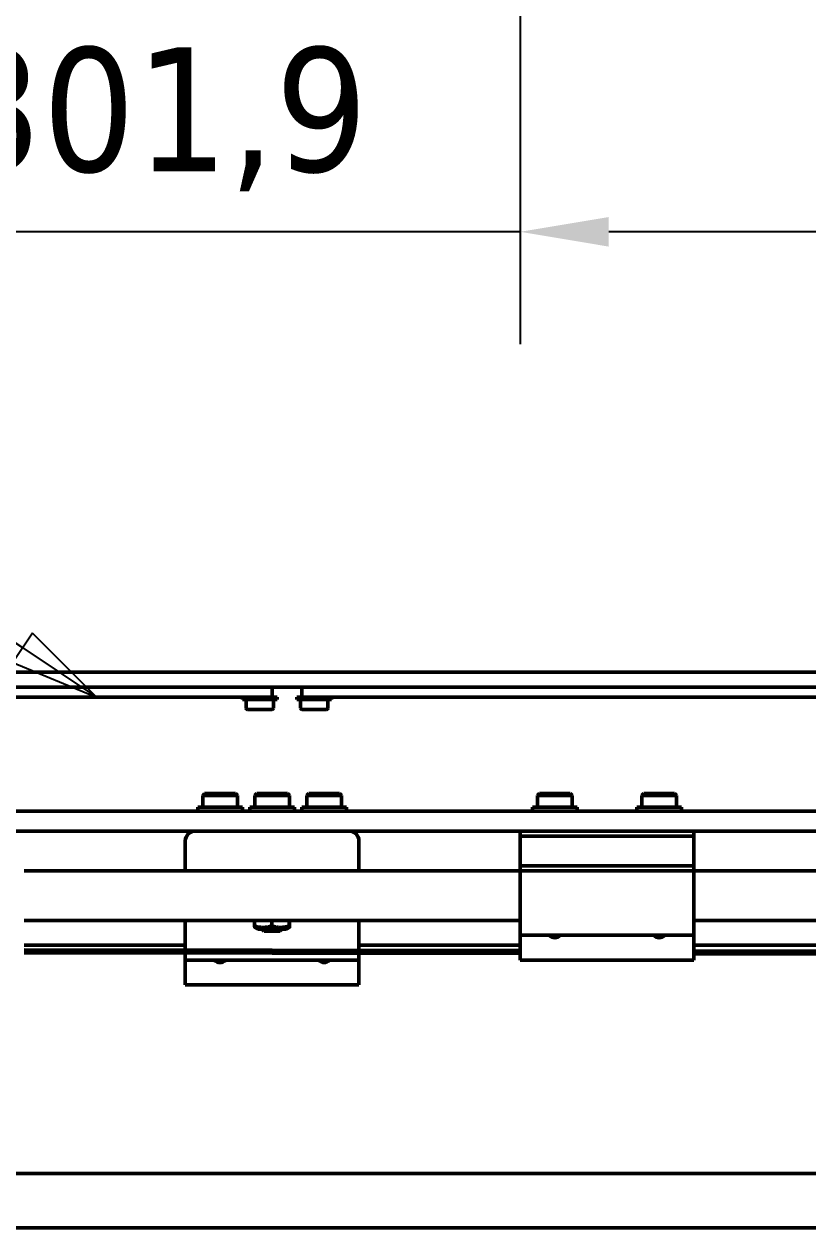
# Model space of a CAD drawing. Header units: millimetres. Extents: x -2685 to 3000, y -4484 to 2121.
# Drawn here: x 686.1 to 844.1, y 1097.7 to 1340.4 of the extents above; entities that cross this region are included whole.
import ezdxf

# ---------------------------------------------------------------- set-up
doc = ezdxf.new("R2010")
doc.units = ezdxf.units.MM
doc.header["$LTSCALE"] = 7.142857
for name, color, linetype, lineweight in [('Dimension (ISO)', 7, 'Continuous', 25), ('Symbol (ISO)', 7, 'Continuous', 25), ('Visible (ISO)', 7, 'Continuous', 50)]:
    doc.layers.add(name, color=color, linetype=linetype, lineweight=lineweight)
doc.styles.add('Note Text (ISO)', font='tahoma.ttf')
doc.dimstyles.new('Default - Method 1b (ISO)', dxfattribs={"dimscale": 7.142857, "dimtxt": 3.5, "dimasz": 2.5, "dimexe": 3.175, "dimexo": 0, "dimgap": 0.762, "dimtad": 1, "dimtoh": 1, "dimrnd": 1e-08, "dimtxsty": 'Note Text (ISO)', "dimcen": 0.09, "dimdle": 10, "dimclrd": 256, "dimclre": 256, "dimclrt": 256, "dimazin": 2, "dimtfac": 1, "dimtmove": 0, "dimatfit": 3, "dimfxl": 0, "dimtolj": 1, "dimlwd": -1, "dimlwe": -1, "dimarcsym": 0})

# ---------------------------------------------------------------- blocks, each defined once
blk = doc.blocks.new('Balloon28')
at = {"layer": 'Symbol (ISO)'}
for p, q in [((77.892, 187.414), (75.106, 187.414)), ((96.017, 170.048), (82.241, 179.257)), ((77.892, 176.914), (75.106, 176.914)), ((96.295, 170.464), (95.739, 169.632)), ((98.095, 168.659), (96.295, 170.464)), ((96.017, 170.048), (98.095, 168.659)), ((95.739, 169.632), (98.095, 168.659))]:
    blk.add_line(p, q, dxfattribs=at)
at = {"layer": 'Symbol (ISO)', "flags": 128}
blk.add_lwpolyline([(95.739, 169.632), (98.095, 168.659)], dxfattribs=at)
at = {"layer": 'Symbol (ISO)'}
for centre, start, end in [((75.106, 182.164), 90, 270), ((77.892, 182.164), 270, 90)]:
    blk.add_arc(centre, 5.25, start, end, dxfattribs=at)
blk.add_solid([(95.739, 169.632), (98.095, 168.659), (96.295, 170.464), (95.739, 169.632)], dxfattribs=at)
at = {"layer": 'Symbol (ISO)', "insert": (76.499, 182.201), "char_height": 3.5, "attachment_point": 5, "style": 'Note Text (ISO)'}
blk.add_mtext('1007', dxfattribs=at)
blk = doc.blocks.new('*D39')
at = {"layer": 'Defpoints', "color": 0}
for p in [(786.11, 1500.18), (1088.03, 1480.18), (1088.03, 1298.5)]:
    blk.add_point(p, dxfattribs=at)
at = {"layer": 'Dimension (ISO)'}
for p, q in [((786.11, 1500.18), (786.11, 1275.82)), ((1088.03, 1480.18), (1088.03, 1275.82)), ((786.11, 1298.5), (665.59, 1298.5)), ((1070.17, 1298.5), (803.97, 1298.5))]:
    blk.add_line(p, q, dxfattribs=at)
for points in [[(803.97, 1301.48), (803.97, 1295.52), (786.11, 1298.5)], [(1070.17, 1301.48), (1070.17, 1295.52), (1088.03, 1298.5)]]:
    blk.add_solid(points, dxfattribs=at)
at = {"layer": 'Dimension (ISO)', "insert": (671.03, 1335.67), "char_height": 25, "attachment_point": 1, "style": 'Note Text (ISO)'}
blk.add_mtext('\\A1;301,9', dxfattribs=at)

msp = doc.modelspace()

# ---------------------------------------------------------------- linework, layer by layer
at = {"layer": 'Visible (ISO)'}
for p, q in [((516.112, 1209.705), (956.112, 1209.705)), ((516.112, 1206.705), (956.112, 1206.705)), ((736.112, 1204.705), (736.112, 1206.705)), ((742.112, 1204.705), (742.112, 1206.705)), ((527.061, 1204.705), (731.162, 1204.705)), ((730.112, 1204.205), (730.112, 1204.705)), ((730.112, 1204.205), (737.112, 1204.205)), ((730.862, 1202.505), (730.862, 1204.205)), ((731.162, 1204.705), (736.061, 1204.705)), ((736.061, 1204.705), (736.112, 1204.705)), ((736.112, 1204.705), (737.112, 1204.705)), ((736.362, 1202.505), (736.362, 1204.205)), ((737.112, 1204.205), (737.112, 1204.705)), ((741.112, 1204.705), (742.112, 1204.705)), ((741.112, 1204.205), (741.112, 1204.705)), ((741.112, 1204.205), (748.112, 1204.205)), ((741.862, 1202.505), (741.862, 1204.205)), ((742.112, 1204.705), (742.162, 1204.705)), ((742.162, 1204.705), (747.061, 1204.705)), ((747.061, 1204.705), (949.112, 1204.705)), ((747.362, 1202.505), (747.362, 1204.205)), ((748.112, 1204.205), (748.112, 1204.705)), ((736.062, 1202.205), (731.162, 1202.205)), ((747.062, 1202.205), (742.162, 1202.205)), ((722.512, 1185.305), (722.112, 1184.905)), ((722.112, 1184.905), (729.112, 1184.905)), ((722.112, 1184.905), (722.112, 1182.505)), ((728.712, 1185.305), (722.512, 1185.305)), ((728.712, 1185.305), (729.112, 1184.905)), ((729.112, 1184.905), (729.112, 1182.505)), ((733.012, 1185.305), (732.612, 1184.905)), ((732.612, 1184.905), (739.612, 1184.905)), ((732.612, 1184.905), (732.612, 1182.505)), ((739.212, 1185.305), (733.012, 1185.305)), ((739.212, 1185.305), (739.612, 1184.905)), ((739.612, 1184.905), (739.612, 1182.505)), ((743.512, 1185.305), (743.112, 1184.905)), ((743.112, 1184.905), (750.112, 1184.905)), ((743.112, 1184.905), (743.112, 1182.505)), ((749.712, 1185.305), (743.512, 1185.305)), ((749.712, 1185.305), (750.112, 1184.905)), ((750.112, 1184.905), (750.112, 1182.505)), ((790.012, 1185.305), (789.612, 1184.905)), ((789.612, 1184.905), (796.612, 1184.905)), ((789.612, 1184.905), (789.612, 1182.505)), ((796.212, 1185.305), (790.012, 1185.305)), ((796.212, 1185.305), (796.612, 1184.905)), ((796.612, 1184.905), (796.612, 1182.505)), ((811.012, 1185.305), (810.612, 1184.905)), ((810.612, 1184.905), (817.612, 1184.905)), ((810.612, 1184.905), (810.612, 1182.505)), ((817.212, 1185.305), (811.012, 1185.305)), ((817.212, 1185.305), (817.612, 1184.905)), ((817.612, 1184.905), (817.612, 1182.505)), ((721.112, 1182.505), (730.112, 1182.505)), ((721.112, 1181.705), (721.112, 1182.505)), ((730.112, 1181.705), (730.112, 1182.505)), ((731.612, 1182.505), (740.612, 1182.505)), ((731.612, 1181.705), (731.612, 1182.505)), ((740.612, 1181.705), (740.612, 1182.505)), ((742.112, 1182.505), (751.112, 1182.505)), ((742.112, 1181.705), (742.112, 1182.505)), ((751.112, 1181.705), (751.112, 1182.505)), ((788.612, 1182.505), (797.612, 1182.505)), ((788.612, 1181.705), (788.612, 1182.505)), ((797.612, 1181.705), (797.612, 1182.505)), ((809.612, 1182.505), (818.612, 1182.505)), ((809.612, 1181.705), (809.612, 1182.505)), ((818.612, 1181.705), (818.612, 1182.505)), ((516.112, 1181.705), (956.112, 1181.705)), ((516.112, 1177.705), (956.112, 1177.705)), ((786.112, 1176.705), (786.112, 1177.705)), ((821.112, 1177.705), (821.112, 1176.705)), ((718.612, 1175.705), (718.612, 1169.705)), ((753.612, 1175.705), (753.612, 1169.705)), ((786.112, 1170.705), (786.112, 1176.705)), ((821.112, 1176.705), (786.112, 1176.705)), ((821.112, 1170.705), (821.112, 1176.705)), ((686.112, 1169.705), (786.112, 1169.705)), ((786.112, 1170.705), (821.112, 1170.705)), ((786.112, 1169.705), (786.112, 1170.705)), ((786.112, 1169.705), (821.112, 1169.705)), ((786.112, 1156.705), (786.112, 1169.705)), ((821.112, 1170.705), (821.112, 1169.705)), ((821.112, 1169.705), (1088.027, 1169.705)), ((821.112, 1156.705), (821.112, 1169.705)), ((686.112, 1159.705), (786.112, 1159.705)), ((718.612, 1153.724), (718.612, 1159.705)), ((732.58, 1159.705), (732.58, 1158.594)), ((733.212, 1157.935), (732.611, 1158.281)), ((733.212, 1157.935), (739.012, 1157.935)), ((734.541, 1157.505), (734.112, 1157.935)), ((736.047, 1159.705), (736.047, 1158.594)), ((737.682, 1157.505), (738.112, 1157.935)), ((739.012, 1157.935), (739.612, 1158.281)), ((739.579, 1159.705), (739.579, 1158.594)), ((739.644, 1159.705), (739.644, 1158.594)), ((753.612, 1153.659), (753.612, 1159.705)), ((821.112, 1159.705), (1088.027, 1159.705)), ((737.682, 1157.505), (734.541, 1157.505)), ((786.112, 1151.705), (786.112, 1156.705)), ((786.112, 1156.705), (821.112, 1156.705)), ((821.112, 1151.705), (821.112, 1156.705)), ((686.112, 1154.705), (718.612, 1154.705)), ((786.112, 1153.598), (686.112, 1153.785)), ((786.112, 1152.998), (686.112, 1153.185)), ((718.612, 1151.705), (718.612, 1153.124)), ((753.612, 1154.705), (786.112, 1154.705)), ((753.612, 1151.705), (753.612, 1153.059)), ((821.112, 1154.705), (1031.522, 1154.705)), ((1032.579, 1153.138), (821.112, 1153.533)), ((1032.947, 1152.538), (821.112, 1152.933)), ((718.612, 1146.705), (718.612, 1151.705)), ((718.612, 1151.705), (753.612, 1151.705)), ((753.612, 1146.705), (753.612, 1151.705)), ((786.112, 1151.705), (821.112, 1151.705)), ((718.612, 1146.705), (753.612, 1146.705)), ((518.027, 1108.705), (1008.027, 1108.705)), ((508.027, 1097.705), (1008.027, 1097.705))]:
    msp.add_line(p, q, dxfattribs=at)
for centre, radius, start, end in [((731.162, 1202.505), 0.3, 180, 270), ((736.062, 1202.505), 0.3, 270, 0), ((742.162, 1202.505), 0.3, 180, 270), ((747.062, 1202.505), 0.3, 270, 0), ((720.612, 1175.705), 2, 90, 180), ((751.612, 1175.705), 2, 0, 90), ((793.112, 1157.705), 1.5, 221.81031, 318.18969), ((814.112, 1157.705), 1.5, 221.81031, 318.18969), ((725.612, 1152.705), 1.5, 221.81031, 318.18969), ((746.612, 1152.705), 1.5, 221.81031, 318.18969)]:
    msp.add_arc(centre, radius, start, end, dxfattribs=at)
for points, weights in [([(732.58, 1158.594), (734.313, 1158.01), (736.047, 1158.594)], [1, 1.15470053838, 1]), ([(732.611, 1158.281), (732.597, 1158.29), (732.58, 1158.594)], [1.07728045018, 1.07502636752, 1]), ([(736.047, 1158.594), (737.813, 1158.01), (739.579, 1158.594)], [1, 1.15470053838, 1]), ([(739.579, 1158.594), (739.611, 1158.01), (739.644, 1158.594)], [1, 1.15470053838, 1])]:
    msp.add_rational_spline(points, weights, degree=2, dxfattribs=at)

# ---------------------------------------------------------------- block references
at = {"layer": 'Symbol (ISO)', "xscale": 7.142857142857142, "yscale": 7.142857142857142, "zscale": 7.142857142857142}
msp.add_blockref('Balloon28', (0, 0), dxfattribs=at)

# ---------------------------------------------------------------- dimensions: what is measured, and where the dimension line sits
at = {"layer": 'Dimension (ISO)'}
dim = msp.add_linear_dim(base=(1088.027, 1298.499), p1=(786.112, 1500.181), p2=(1088.027, 1480.181), dimstyle='Default - Method 1b (ISO)', override={"dimgap": 0.762, "dimtoh": 0, "dimdec": 1, "dimtol": 0, "dimlim": 0, "dimtp": 0, "dimtm": 0, "dimtdec": 2, "dimtofl": 0, "dimatfit": 2}, dxfattribs=at)
dim.commit()
dim.dimension.update_dxf_attribs({"geometry": '*D39', "text_midpoint": (712.249, 1298.499), "dimtype": 160})

doc.saveas('drawing.dxf')
